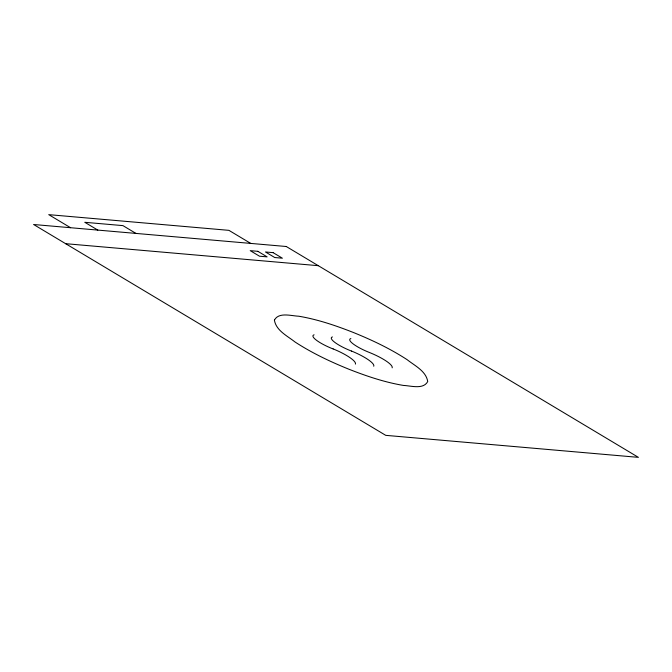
<?xml version="1.0" encoding="UTF-8"?>
<svg xmlns="http://www.w3.org/2000/svg" width="672" height="672" viewBox="0 0 672 672"><rect width="100%" height="100%" fill="white"/><g stroke="black" fill="none" stroke-linecap="round" stroke-linejoin="round"><path stroke-width="1.01" d="M65.638 243.684L318.301 265.692M250.74 243.415L228.908 230.345L48.737 214.645L70.568 227.724M135.962 233.419L122.942 225.624L84.79 222.298L97.81 230.093M351.523 351.086A21.26 4.57 22.7 0 1 332.447 336.941M351.523 351.044A25.292 5.426 22.7 0 1 373.741 366.24M333.169 348.97A21.26 4.57 22.7 0 1 314.093 334.816M333.169 348.919A25.292 5.426 22.7 0 1 355.396 364.115M350.86 338.545A21.26 4.57 22.7 0 0 369.936 352.691A25.292 5.426 22.7 0 1 392.154 367.836M274.403 320.099C276.024 330.565 287.465 335.983 295.025 341.989C311.8 352.909 329.96 361.536 348.474 369.054C366.274 376.068 384.535 382.259 403.444 385.434C410.936 385.728 423.318 389.777 427.728 381.545C426.115 371.078 414.674 365.669 407.106 359.663C390.331 348.743 372.179 340.116 353.657 332.598C335.866 325.584 317.604 319.393 298.696 316.21C291.194 315.924 278.813 311.875 274.403 320.099M286.264 246.506L33.6 224.498L385.736 435.347L638.4 457.355L286.264 246.506M257.855 251.32L250.228 250.656L259.501 256.208L267.128 256.872L257.855 251.32M273.109 252.647L265.482 251.983L274.756 257.536L282.383 258.199L273.109 252.647"/></g></svg>
